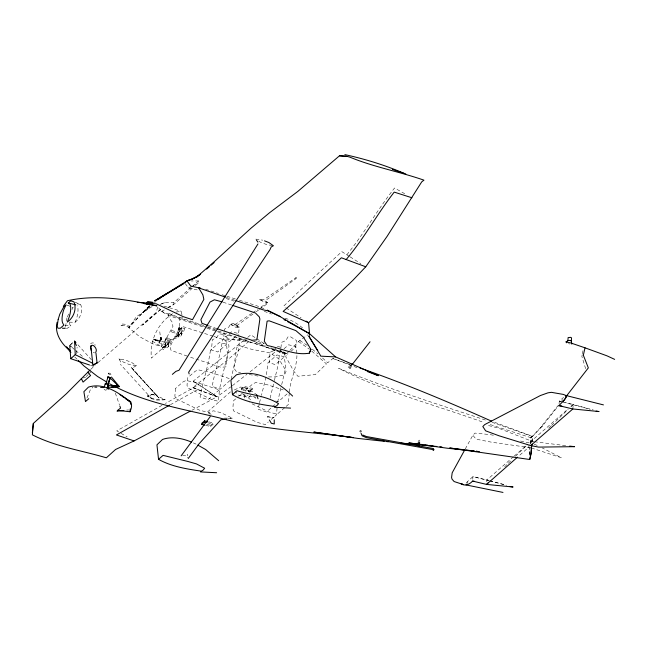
<?xml version="1.0" encoding="UTF-8"?>
<svg xmlns="http://www.w3.org/2000/svg" width="647" height="647" viewBox="0 0 647 647"><rect width="100%" height="100%" fill="white"/><g stroke="black" fill="none" stroke-linecap="round" stroke-linejoin="round"><path stroke-width="0.49" stroke-dasharray="3.23 2.43" d="M172.692 313.73C157.739 323.007 149.594 340.71 151.358 358.155L179.09 333.917L180.044 316.957L182.543 317.823M76.589 353.796L77.106 347.318M166.198 344.705L165.171 348.312L163.626 349.776L163.02 349.574L162.138 347.39L162.818 346.185L163.481 346.347L164.095 347.9L163.432 347.738L165.543 344.414L165.535 338.988L166.902 337.799L169.142 338.47L168.495 346.533L167.136 347.722L164.888 347.051L165.535 338.988L167.783 339.667L169.142 338.47L168.495 346.533L166.247 345.862L164.888 347.051L167.783 339.667M191.083 287.478L173.889 302.505L173.728 304.486L167.686 307.972M178.079 335.478L178.337 328.102L179.64 326.961L181.888 327.633L181.233 335.696L179.931 336.836L177.69 336.157L178.337 328.102L180.578 328.773L181.888 327.633L181.233 335.696L178.993 335.017L177.69 336.157L178.079 335.478L178.742 335.631L179.931 336.836M179.64 326.961L180.343 333.496L178.993 335.017M195.41 285.537L198.394 282.925L198.556 280.944L191.108 280.952M205.641 425.354L210.501 426.519L210.598 425.33L213.324 422.952L207.485 421.553M210.501 426.519L213.227 424.141L213.324 422.952M241.218 389.923L241.307 388.734L244.032 386.356L252.783 388.451L252.694 389.64L249.968 392.017L241.218 389.923L243.935 387.545L244.032 386.356M244.712 397.994L245.164 392.341M249.968 392.017L250.065 390.828L252.783 388.451M277.037 408.079L276.487 414.84L271.279 419.393M296.1 277.595L296.156 278.55L266.459 299.852L266.087 301.114L267.316 302.618L264.599 302.262L259.455 299.521L263.167 299.804L265.197 298.744L296.1 277.595L296.002 278.178M289.274 392.891L288.344 404.48L285.359 407.084M467.207 483.341L467.336 481.756L472.973 476.58L488.841 480.446M472.755 479.281L472.973 476.58L488.622 480.648M486.754 481.716L486.9 479.92L513.411 456.774M529.286 455.351L529.909 447.554M530.208 443.858L530.694 437.776L532.4 436.288L493.515 421.893M531.971 441.577L532.4 436.288M559.057 403.833L559.275 401.14L563.586 397.371M572.846 408.969L573.202 404.472L564.847 402.474M531.971 442.289L532.465 436.507L542.526 425.888L558.329 405.968M284.737 352.17L284.251 356.958L275.363 364.609L269.16 362.724L270.05 352.308L274.296 350.399L276.107 347.471M529.383 454.372L530.071 447.53M530.459 443.616L531.05 437.744L540.205 427.918L557.851 405.758M529.109 444.618L528.801 447.223L518.239 456.515M280.79 348.749L280.709 352.874L286.912 354.766L287.988 353.82M280.903 347.843L281.55 342.376L285.837 340.548L288.061 336.812L290.366 336.715L296.423 340.459L295.744 347.164L291.207 351.127M129.562 327.002L128.745 327.519C127.087 326.112 123.407 324.155 121.903 325.813L120.965 325.328L122.275 324.042L124.701 324.212L127.394 324.931L129.562 327.002L128.769 326.808L128.745 327.519M531.122 442.863L531.413 441.052L567.888 409.13M160.755 340.524L161.265 337.548M231.448 379.215C232.936 365.134 240.522 351.766 239.002 337.475M289.322 391.928C290.794 376.659 300.135 361.956 295.768 346.501L288.602 344.786L282.593 350.043M277.644 402.143L280.976 387.302M582.219 354.726L581.879 356.513L585.713 368.968M582.389 353.828L583.076 350.253M259.31 403.631L258.193 409.244L266.548 411.985L271.724 407.392M259.504 402.693L261.186 396.287M270.139 398.172L274.118 381.593M66.956 317.879L65.347 328.005L66.948 328.45L70.911 325.886L70.111 325.069A10.878 3.623 -76.5 0 1 69.439 322.635M281.704 384.593L285.828 366.995L284.146 356.667L276.981 354.952L267.963 362.83L266.257 376.142M266.014 377.112L261.445 395.382M274.36 380.622L278.372 364.026L279.585 352.672L281.841 350.698M108.664 373.109L109.003 374.087L110.176 374.637L111.947 374.249L110.904 373.287L108.664 373.109L107.912 375.43M289.346 350.949L286.718 353.634L285.739 356.748L293.94 371.443L297.903 376.239L315.364 374.605L326.444 363.881L310.301 349.849M169.676 342.15L170.517 339.578L171.835 339.538L170.501 343.654L168.948 345.255L168.285 345.094L167.662 344.285L166.902 337.799M180.578 328.773L178.742 335.631L177.828 337.783L176.38 338.81L175.717 338.648L174.892 336.416L175.547 335.478L176.21 335.631L176.777 337.103L176.13 336.812L177.318 335.777L178.734 332.291L178.2 333.747L171.301 332.097L171.285 331.62L171.633 330.577L178.532 332.226M181.006 333.65L180.343 333.496L181.71 334.143L183.174 332.987L184.565 328.83L183.327 328.555L182.349 331.49L181.192 332.137L181.856 332.299L180.497 331.644M67.304 316.957L68.97 313.439M86.957 398.002L90.273 389.955L92.925 387.141M69.237 322.157L75.052 322.287L76.136 319.796A10.878 3.623 -76.5 0 0 77.268 305.748M164.508 348.151L165.397 346.266L167.136 347.722M71.971 309.525L73.062 307.276L71.914 308.603M159.267 341.381L158.936 342.902L165.567 344.487L166.02 344.091C167.476 342.174 157.803 339.91 159.388 342.506L158.936 342.902M165.907 342.975L165.567 344.487M90.588 343.735L91.906 342.91L94.729 343.047L95.069 345.328M106.909 389.745L105.275 390.165L103.666 388.863M465.274 448.937L472.836 435.261L475.003 433.094L490.483 434.663L495.335 435.69M163.481 346.347L162.745 347.601L162.138 347.39M351.159 364.754L348.167 367.181L348.684 368.272L350.237 368.345L352.688 364.762M176.21 335.631L175.499 336.626L174.892 336.416M350.286 367.075L351.426 365.531M346.841 254.805C364.075 233.502 377.565 209.547 394.549 188.01L406.72 194.844M560.917 402.013L563.99 398.269M466.139 483.188L467.336 481.756M203.748 325.53L173.841 315.526L167.702 312.873L169.417 318.429L171.981 321.874L172.967 326.42L161.596 346.727L152.506 343.743L139.623 336.715L128.923 327.778L147.338 307.471L150.444 305.473M166.247 345.862L167.662 344.285L168.325 344.447M75.052 322.287C80.236 318.267 82.767 311.951 81.069 305.538L80.325 304.349L74.85 302.173M86.261 376.554L88.202 374.581M88.849 373.917L90.782 371.944M290.002 350.286L299.197 340.904L307.907 334.798M149.748 305.659L129.732 325.894L128.923 327.778L136.121 316.973L147.298 309.12L142.971 312.436L149.352 305.999M504.668 466.819L507.563 464.004M508.291 463.301L511.914 459.782M515.538 456.264L527.863 444.295M548.696 428.168L550.856 426.074M551.576 425.378L568.155 409.349M571.042 406.567L573.202 404.472L593.307 409.98M90.669 369.437L95.028 365.353M97.94 362.635L156.194 312.42L157.868 306.379C161.71 313.569 169.967 316.165 177.294 318.364L205.964 327.908M229.968 380.525L220.239 389.154L212.208 386.429C214.828 370.715 220.473 355.648 222.487 339.796L228.528 334.507M272.46 406.737L275.42 404.108M287.09 393.91L278.17 401.827L275.428 400.922M70.41 344.762L73.895 341.721M206.611 327.147L177.003 317.297L161.653 311.466L163.861 309.533M191.827 286.823L198.556 280.944M192.418 288.15L173.728 304.486L167.452 307.697M229.289 333.852L231.553 331.862L238.719 333.585L238.937 336.505M235.379 336.626L229.758 341.414L223.555 339.521L224.396 329.161L228.69 327.204L230.906 323.589L233.219 323.371L239.269 327.107L238.597 333.812L237.352 334.903M248.949 341.292L228.31 359.336L192.717 387.626L217.077 396.757L230.753 386.866M230.51 391.847L219.341 401.609L211.399 399.442L187.808 387.868L187.015 385.394L187.622 377.856L195.046 371.362L198.168 369.841L210.178 372.292L231.521 379.296M235.694 398.875L233.462 400.817L232.855 408.354L233.599 410.877L257.247 422.402L265.319 424.602L268.303 421.998M238.662 396.271L242.423 393.594M245.318 390.456L252.742 383.97L255.864 382.442L267.882 384.9L283.2 389.931M267.413 416.684L274.077 417.825L267.413 416.684L268.885 419.159M284.615 407.731L277.175 414.242L269.103 412.042L249.799 402.725M359.32 431.282L361.099 430.587L361.786 432.366M418.31 440.987L419.919 440.097M540.205 427.918L542.526 425.888M570.921 406.47L573.202 404.472M514.171 456.111L527.798 444.214M152.142 306.524L142.971 312.436L150.654 305.91M154.496 302.642L156.04 301.34M142.971 312.436L150.541 306.128M349.695 364.415L332.865 358.519L327.689 362.773L320.766 356.36M70.491 344.738L72.06 343.476M120.965 325.328L122.218 325.562M191.868 410.311L217.077 396.757L193.235 381.148L244.566 339.772M247.704 337.313L250.834 334.847L255.872 338.13M232.362 385.709L246.984 374.257M250.057 371.847L276.018 351.256L286.718 353.634L279.933 350.342M250.834 395.406L248.812 396.943L250.494 399.636L247.534 397.193L241.226 393.554L248.084 395.341M253.017 313.997L237.764 324.94L237.392 326.193L238.622 327.705L235.912 327.342L230.817 324.559L236.907 325.093L234.473 324.883L251.958 313.253M256.228 311.692L258.638 309.97M259.439 309.395L267.47 303.637M252.767 312.695L257.652 309.355M260.903 307.131L267.405 302.683M133.549 367.342L136.226 365.701L131.851 362.579L125.478 360.047L118.951 358.818L120.714 362.069M161.653 311.466L164.241 309.97M161.985 405.345L116.751 430.853L120.221 432.867M192.717 387.626L217.077 396.757L198.799 384.771L165.406 403.445M197.836 389.526L170.493 404.65M185.285 283.612L188.528 287.972L192.119 286.136M193.016 285.675L198.394 282.925M234.343 389.955L240.668 387.011L248.019 388.71L257.312 395.115M160.513 337.621L161.499 337.799L160.966 341.034L161.572 337.88L161.03 341.252L160.351 341.616L153.468 339.44L160.157 340.581L153.468 339.44L160.31 341.535M165.106 399.757L159.542 399.935L150.84 398.14L147.637 395.972L150.848 398.479L156.534 400.113L165.106 399.757L156.388 395.446L159.008 398.099L156.687 395.552L151.851 394.363L147.314 396.101L152.102 394.387L149.756 395.697L151.317 398.269L120.407 364.326M160.076 304.446L165.503 302.521L173.889 302.505M176.073 312.072L181.257 311.296L182.357 316.893M209.248 414.129L208.593 412.462L213.453 410.805L220.692 412.608L232.338 418.148L227.558 418.827M171.301 332.097L171.633 330.577M83.042 377.969L85.614 377.209M161.467 303.637L165.503 302.521M160.812 337.508L159.744 340.799L153.468 339.44L157.803 341.018M171.835 339.538L170.517 339.578M252.322 396.32L246.556 396.999L237.845 394.985L235.338 391.395M277.337 346.663L278.873 346.517L281.146 347.916M126.691 410.044L128.688 409.972M62.549 328.094L65.347 328.005L62.249 327.835M268.505 376.926L275.121 376.918L284.518 374.791L286.176 371.014L278.647 358.705L270.195 353.003L250.632 349.04L239.236 345.538L236.721 347.698L233.737 367.989L236.786 372.09L240.579 372.85M224.388 418.124L232.338 418.148M62.209 328.28L66.948 328.45M246.475 339.829L227.744 338.996L250.842 342.255L286.718 353.634L270.891 347.69M64.894 325.198L70.911 325.886M565.68 445.654L535.174 441.828M348.167 367.181L349.712 367.383L350.237 368.345M255.832 239.107L262.722 240.174M136.226 365.701L129.392 364.584L123.342 362.061L118.951 358.818M272.444 245.585L266.75 244.606L260.393 242.204L257.352 240.142M77.519 303.855L80.325 304.349M249.2 374.508L259.916 376.417M534.236 441.634L531.413 441.052L498.085 428.015L487.612 425.305M520.576 441.036L529.319 442.888M568.462 343.686L569.902 343.994M188.528 287.972L198.281 290.131M561.135 401.585L559.275 401.14L561.216 401.65M183.327 328.555L184.565 328.83M243.935 387.545L252.694 389.64M241.307 388.734L250.065 390.828M207.388 422.742L213.227 424.141M206.708 424.4L210.598 425.33M182.559 455.092L186.401 456.014L187.776 457.858M151.851 394.363L156.687 395.552L130.662 366.72L159.008 398.099M489.593 480.907L506.221 485.226M562.186 401.9L590.323 409.26M489.803 480.705L506.286 485.169M534.179 444.23L537.875 445.67M259.455 299.521L265.602 301.235L267.316 302.618M230.817 324.559L236.907 326.323L238.622 327.705M531.05 437.744L489.69 424.424M530.54 447.732L491.607 442.208L476.111 439.159L472.836 435.261M531.413 447.983L561.507 457.809L542.251 447.918M163.99 306.136L181.257 311.296M94.64 352.914L93.184 352.429M222.131 294.717L225.981 295.946M226.943 296.253L235.605 299.019M239.447 300.24L256.77 305.764L264.542 308.975M207.598 326.759L215.297 329.21M205.633 289.241L218.476 293.471M257.789 341.422L264.17 343.508M226.41 297.458L234.974 300.313M226.151 298.542L233.793 301.081M223.094 302.206L231.642 305.052M207.566 327.471L233.365 336.052M206.919 328.223L216.47 331.401M217.424 331.717L286.718 353.634M213.081 336.173L183.481 326.784L179.106 329.105L169.983 346.711L171.043 350.334L188.6 356.602M214.028 336.489L224.469 339.966L228.351 343.864L228.989 346.032L225.957 366.857L221.056 367.302L189.531 356.934M485.404 420.049C436.167 403.679 386.574 388.273 338.64 368.272C384.755 392.236 435.366 404.885 483.98 422.531M90.475 365.32L94.227 366.582M492.035 422.297L532.465 436.507M66.965 305.158L71.316 306.678M234.279 336.375L250.842 342.255M285.036 318.251C292.347 320.184 298.631 324.543 304.341 329.347M208.415 325.627L215.807 328.272M254.142 341.398L265.31 345.595M332.865 358.519L356.966 367.625M264.251 311.312L271.441 314.07M251.335 340.403L276.018 351.256L270.98 347.973M168.43 343.242L169.085 343.533L168.463 342.724M193.348 442.904L196.106 444.141M121.086 433.369L127.152 436.895M152.32 341.195L161.596 346.727L159.591 330.229M299.771 340.508L307.665 345.676M349.307 256.366L341.826 251.626L305.837 284.801L283.556 306.249L285.222 307.349M350.132 256.883L360.824 263.661M193.235 381.148L198.799 384.771M256.713 338.68L264.267 343.597M286.055 307.899L301.081 317.798M298.558 341.559L309.509 349.267M253.268 396.417L256.511 398.787L254.675 396.328M208.593 412.462L212.151 415.131M312.323 349.194L317.879 353.82M71.938 347.302L74.915 349.873M75.659 350.512L83.827 357.589M74.785 356.982L77.6 359.732M249.556 392.074L248.189 390.651L249.273 392.325M132.902 369.631L156.687 395.552M77.947 344.835L91.397 359.732M187.185 454.154L187.816 455.787M360.072 430.627L360.743 432.358M115.303 393.044L119.582 405.265M175.483 388.467L174.876 395.996L175.62 398.528L199.268 410.052L207.21 412.22L218.379 402.45L219.39 389.898L198.047 382.903L185.98 380.501L182.915 381.973L175.483 388.467M227.194 337.661L226.515 344.374L217.683 351.976L211.48 350.084L212.313 339.715L216.616 337.758L218.823 334.151L221.137 333.925L227.194 337.661M210.404 350.359C208.366 366.226 202.786 381.326 200.077 397.032L208.156 399.717L219.309 389.817L227.429 354.855L226.587 344.188L219.422 342.473L210.404 350.359M160.634 309.315L142.494 325.174L160.634 309.315"/><path stroke-width="0.97" d="M89.941 370.116L66.471 393.667L33.321 423.421L32.35 434.824C55.472 446.673 81.635 450.466 106.359 457.801L115.595 449.463L134.091 440.922L190.169 411.217M57.106 322.295C54.178 333.44 61.78 344.261 70.119 350.836L66.56 346.849L70.895 352.421M108.041 385.838L107.645 386.752M123.868 410.53L117.05 411.16L117.697 410.352L129.998 411.759L130.225 408.944M130.597 404.254L130.751 402.377C119.436 393.085 103.868 382.151 88.437 387.124L83.884 391.694L85.477 401.585L88.768 398.706M204.662 425.119L201.751 424.424L201.84 423.235L204.565 420.849L207.485 421.553M201.751 424.424L204.468 422.038L204.565 420.849M531.672 445.354L530.985 453.862L529.739 459.499L449.673 447.991L464.441 449.802M567.88 340.759L568.131 337.588L570.597 337.354L571.56 337.839L571.325 341.584M531.721 445.185L530.985 453.862L529.739 459.499M32.358 432.803L33.321 423.421M419.013 446.503L419.66 441.925M367.164 371.475L378.285 375.672L335.607 356.909L320.872 356.165L308.991 336.424L309.533 333.658L308.595 322.748L352.744 280.466L365.757 266.782L387.092 236.373L421.747 181.839L423.963 180.165C399.555 171.657 373.901 167.112 349.954 157.181C346.606 155.927 342.983 156.105 339.473 155.798L297.83 191.423L269.605 212.701L250.955 228.237L214.998 261.024L196.85 276.884L194.965 277.749M565.761 341.867L570.322 342.805L585.001 347.819L583.351 355.227L588.333 367.892L566.246 396.304M107.232 388.798L108.51 385.014L106.763 383.808L105.226 383.865L105.348 384.472M153.202 302.375L147.791 301.47L145.987 303.451M104.191 387.197L105.226 383.865M105.72 384.569L107.936 377.112L110.111 377.476L110.524 378.535L109.61 378.624M107.879 377.994L107.402 376.983L108.381 376.845L110.184 377.994L107.831 385.167L110.014 378.147L107.863 384.981L107.24 384.245M129.998 411.759C131.252 408.864 132.449 405.345 130.751 402.377L125.381 398.536M310.9 349.396L309.315 353.173C294.692 355.721 281.21 348.151 267.179 345.522L264.3 341.276L267.114 321.13L269.168 320.815L295.833 330.593L303.37 337.095L307.923 344.374L310.9 349.396L309.242 353.181M92.917 365.167L97.058 362.91L92.917 365.167L90.806 345.676M464.805 449.794L452.18 472.811L451.582 477.47L452.027 479.16L454.129 481.546L463.454 484.595L461.093 483.73C465.096 486.601 469.665 484.279 472.609 481.077L474.583 481.368M257.951 243.943L179.009 370.254L175.927 371.362L172.345 374.37M95.675 352.413C97.406 350.124 95.449 346.978 93.435 345.555L92.044 345.223L90.443 346.897L91.276 350.601M210.226 416.619L181.128 455.86M63.349 306.274L67.434 300.742C96.807 294.07 127.847 299.642 156.938 305.869L144.144 303.629M188.237 458.472L199.058 443.802L220.87 419.774L226.604 418.965M351.992 364.754L370.035 341.77M346.169 259.552C364.067 238.428 377.217 213.914 394.217 192.11L411.937 197.772M596.113 411.112L599.057 411.549L572.846 408.969L558.911 405.629L564.556 399.717L566.068 397.29L566.206 395.568L603.449 404.893M563.262 401.334L566.012 397.339L566.149 395.616L563.408 394.427L551.381 392.333L547.993 392.826L540.391 395.535L484.757 424.569L482.816 426.535L485.638 430.829L498.974 435.763L530.677 445.581L538.579 447.101L574.593 446.673L569.635 446.106M487.984 483.002L486.536 484.409L472.609 481.077M532.117 444.19L530.677 445.581L572.846 408.969M146.424 304.357L148.123 302.756L152.49 303.192M89.537 365.005L70.774 358.705L75.238 354.653L74.591 341.115L75.934 342.603M517.479 457.178L486.536 484.409L513.071 487.005L510.111 486.576M68.258 302.966L70.693 300.839L73.936 301.809C76.953 309.096 73.612 317.717 67.296 322.109L68.841 318.049A10.878 3.623 -76.5 0 0 69.973 304.001L68.258 302.966L75.804 304.866M185.479 282.246L187.015 280.903L190.736 286.031L198.564 287.818L225.455 297.143M206.587 269.144L209.612 266.499M211.124 265.181L214.149 262.536M110.184 377.994L109.48 378.196M158.539 459.33L163.076 455.367L187.767 461.432L196.518 463.923L204.646 468.242L203.19 470.062L201.306 471.17C186.748 468.97 171.544 466.657 158.539 459.33L156.946 444.837L162.518 439.442C171.989 436.086 182.519 438.375 191.504 442.079M232.483 394.694L237.02 390.723C250.85 395.131 265.998 395.705 278.533 403.655L277.134 405.418L275.185 406.583C260.684 404.464 245.302 402.135 232.483 394.694L230.89 380.201L236.462 374.799C257.352 368.806 278.267 382.021 292.622 396.069M433.094 450.433L433.846 449.778L433.498 448.581L366.364 436.523L362.821 435.035M158.345 299.383L161.418 296.771L187.015 280.903M351.159 364.754L352.655 363.541M156.833 300.046L179.559 285.974M200.554 274.288L196.85 276.884L186.959 280.952L191.48 279.342M178.386 286.88L183.95 283.386M167.25 293.293L154.496 300.912L173.339 289.848M181.289 284.947L183.877 283.402M187.945 280.491L192.385 279.019L200.481 274.247M175.038 288.861L176.744 287.875M169.611 405.127L116.42 434.954L134.091 440.922M192.385 279.019L194.108 278.17M117.697 410.352L120.568 408.087L119.913 406.203M119.258 386.623L111.721 387.173L119.202 386.671L110.111 377.961M94.85 387.157L96.783 387.173M107.394 387.213L111.713 387.302M108.041 385.491L119.266 386.494L111.446 377.031M274.393 407.27L290.576 408.103M200.449 471.914L216.632 472.739M339.473 155.798L347.204 156.396M137.277 302.335L156.315 303.839L183.408 316.723L192.499 319.707L203.87 299.399L202.883 294.854L198.467 287.6L200.246 287.988M116.395 386.275L119.08 386.51L116.937 384.52M404.973 443.591L436.862 446.47M439.855 446.737L441.844 446.915M100.576 387.375L103.374 387.642M474.186 451.096L447.182 448.209L408.815 442.928L422.823 444.586M476.192 451.315L479.192 451.63L476.249 451.258M384.286 441.319L357.694 438.391L313.852 432.067L353.116 437.574M386.259 441.537L388.224 441.747M401.027 443.163L403.987 443.486M424.828 444.821L427.829 445.176M429.826 445.411L432.835 445.767M466.406 450.045L469.358 450.409M471.331 450.652L474.283 451.016M353.149 437.598C308.708 431.476 263.418 429.988 219.923 418.035C184.646 409.26 147.678 403.51 115.093 386.607M558.911 405.629L561.847 406.065M433.846 449.778L366.534 437.696L362.085 435.819L361.075 433.223M466.002 484.91L502.986 492.424M204.468 422.038L206.417 422.507M344.867 154.625C365.24 159.049 385.264 165.211 404.432 173.517M235.92 300.629L263.094 309.84L267.801 310.819L279.941 316.529L309.533 333.658L335.607 356.909M222.147 301.89L214.383 299.771L210.008 302.084L200.885 319.699L201.945 323.322L207.493 325.295M232.588 305.368L255.379 312.954L259.253 316.844L259.892 319.02L256.867 339.845L251.958 340.282L216.737 328.603M392.397 169.377L405.823 173.994M359.975 368.014C404.731 383.509 448.411 401.981 491.647 421.197M365.757 266.782L341.381 257.781L305.255 292.072L283.143 311.401L308.595 322.748L306.088 321.098M585.001 347.819L606.943 355.818L614.65 359.368M264.502 240.854L268.942 242.544L273.39 245.747L271.142 247.041L269.993 249.637L188.665 372.179L189.126 373.934M267.235 310.091L280.337 316.577M75.238 354.653L92.618 363.234M109.529 383.736L113.508 385.79M283.952 319.602L285.715 320.572M287.478 321.543L309.533 333.658L308.053 332.429M197.845 445.12L205.681 449.528L218.678 460.704M107.167 388.265L108.793 389.219M106.949 382.175L97.503 376.449L83.932 365.919L78.303 360.419M120.01 394.686L130.807 401.722M122.315 396.336L123.852 397.436M71.202 346.663L69.714 345.377L70.774 358.705M87.766 372.154L90.596 375.527L83.059 382.118L81.32 378.471M256.349 239.867L257.886 242.156M308.991 336.424L317.79 350.617M269.378 419.984L271.344 423.284L274.263 423.979L274.239 419.79M566.667 342.797L566.279 342.126L567.759 340.597L570.347 340.395L571.317 340.88L571.794 344.123M74.591 341.115L76.386 345.547M256.455 394.694L258.04 398.778M97.058 362.91L95.958 353.084M418.326 441.893L418.399 446.406M58.181 319.392L57.227 325.999L57.89 328.239L60.317 328.207L63.891 325.085L62.808 323.322A10.878 3.623 -76.5 0 1 63.94 309.266L66.091 304.858L63.721 306.937L59.815 314.151L58.181 319.392M119.323 386.445L112.02 385.838L119.266 386.494"/></g></svg>
